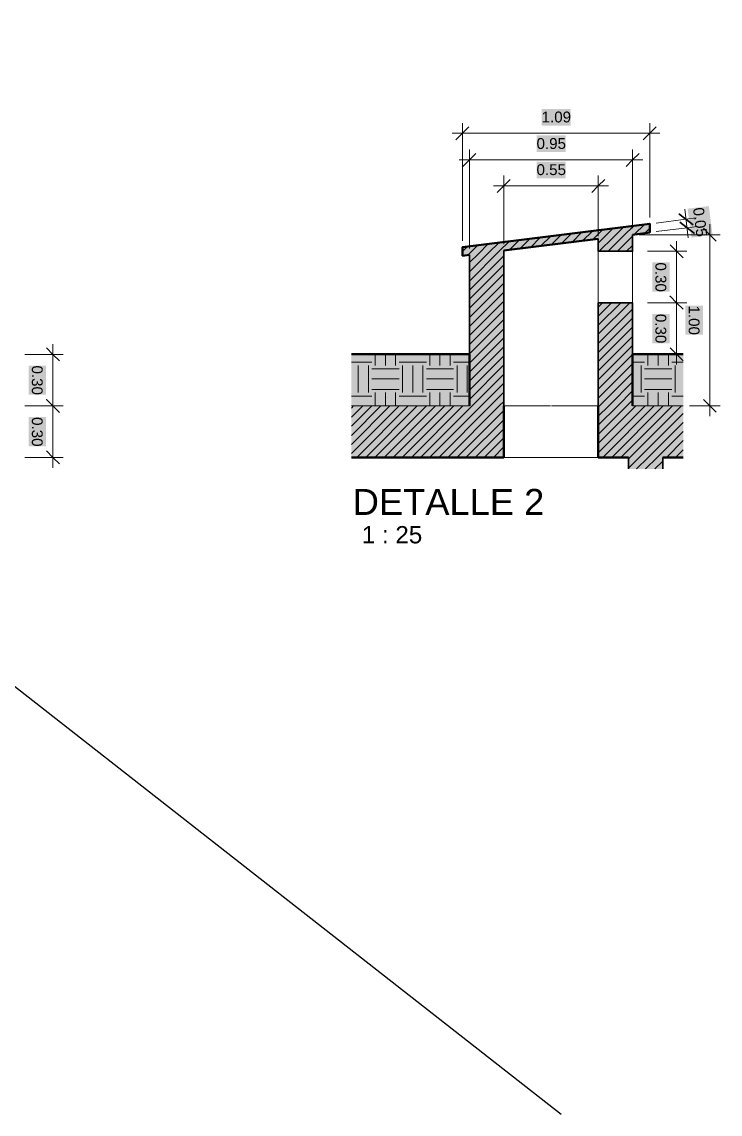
# Model space of a CAD drawing. Extents: x -187 to 52, y -9 to 65.
# Drawn here: x -123.19 to -106.94, y 1.58 to 27 of the extents above; entities that cross this region are included whole.
import ezdxf

# ---------------------------------------------------------------- set-up
doc = ezdxf.new("R2010")
doc.units = 0
doc.header["$MEASUREMENT"] = 0
for name, color, linetype in [('Cotas', 1, 'Continuous'), ('PDF4_Geometría', 7, 'Continuous'), ('PDF4_Texto', 7, 'Continuous')]:
    doc.layers.add(name, color=color, linetype=linetype)
doc.layers.add('PDF4_Rellenos sólidos', color=7, linetype='Continuous', true_color=0xffffff)
doc.styles.add('PDF Arial', font='arial.ttf')

msp = doc.modelspace()

# ---------------------------------------------------------------- hatches: boundary and pattern name
at = {"layer": 'PDF4_Rellenos sólidos', "transparency": 33554559}
for points in [[(-111.096, 24.971), (-111.096, 24.582), (-110.419, 24.582), (-110.419, 24.971)], [(-111.214, 24.354), (-111.214, 23.965), (-110.537, 23.965), (-110.537, 24.354)], [(-111.214, 23.745), (-111.214, 23.356), (-110.537, 23.356), (-110.537, 23.745)], [(-107.205, 22.709), (-107.12, 22.041), (-107.611, 21.977), (-107.7, 22.65)], [(-112.935, 21.558), (-112.897, 21.563), (-112.221, 21.647), (-112.183, 21.652), (-111.506, 21.736), (-111.468, 21.74), (-110.757, 21.829), (-110.719, 21.833), (-110.043, 21.918), (-110.005, 21.922), (-109.328, 22.007), (-109.29, 22.011), (-108.613, 22.096), (-108.579, 22.096), (-108.579, 22.299), (-108.613, 22.299), (-109.29, 22.214), (-109.328, 22.21), (-110.005, 22.125), (-110.043, 22.121), (-110.719, 22.036), (-110.757, 22.032), (-111.468, 21.943), (-111.506, 21.939), (-112.183, 21.855), (-112.221, 21.85), (-112.897, 21.766), (-112.935, 21.761)], [(-112.737, 21.584), (-112.775, 21.58), (-112.775, 18.061), (-111.975, 18.061), (-111.975, 21.673), (-112.009, 21.673), (-112.111, 21.66), (-112.149, 21.656), (-112.284, 21.639), (-112.322, 21.635), (-112.424, 21.622), (-112.462, 21.618), (-112.597, 21.601), (-112.635, 21.597)], [(-108.524, 21.398), (-108.524, 20.717), (-108.118, 20.717), (-108.118, 21.398)], [(-107.751, 20.395), (-107.751, 19.715), (-107.345, 19.715), (-107.345, 20.395)], [(-108.524, 20.201), (-108.524, 19.52), (-108.118, 19.52), (-108.118, 20.201)], [(-123.03, 19), (-123.03, 18.319), (-122.624, 18.319), (-122.624, 19)], [(-123.03, 17.799), (-123.03, 17.118), (-122.624, 17.118), (-122.624, 17.799)], [(-109.078, 16.864), (-109.078, 16.589), (-108.279, 16.589), (-108.279, 16.864)]]:
    msp.add_hatch(color=256, dxfattribs=at).paths.add_polyline_path(points)
h = msp.add_hatch(color=256, dxfattribs=at)
h.paths.add_polyline_path([(-109.742, 21.956), (-109.78, 21.952), (-109.78, 21.66), (-108.981, 21.66), (-108.981, 22.045), (-109.015, 22.045), (-109.117, 22.032), (-109.155, 22.028), (-109.29, 22.011), (-109.328, 22.007), (-109.429, 21.994), (-109.468, 21.99), (-109.603, 21.973), (-109.641, 21.969)])
h.paths.add_polyline_path([(-108.981, 20.459), (-109.78, 20.459), (-109.78, 18.061), (-108.981, 18.061)])
h = msp.add_hatch(color=256, dxfattribs=at)
h.paths.add_polyline_path([(-112.775, 18.061), (-112.775, 19.262), (-115.524, 19.262), (-115.524, 18.061)])
h.paths.add_polyline_path([(-108.981, 19.262), (-108.981, 18.061), (-107.801, 18.061), (-107.801, 19.262)])
h = msp.add_hatch(color=256, dxfattribs=at)
h.paths.add_polyline_path([(-111.975, 16.864), (-111.975, 18.061), (-115.524, 18.061), (-115.524, 16.864)])
h.paths.add_polyline_path([(-109.78, 18.061), (-109.78, 16.864), (-107.801, 16.864), (-107.801, 18.061)])

# ---------------------------------------------------------------- linework, layer by layer
at = {"layer": 'Cotas'}
msp.add_line((-187.344, 61.606), (-110.638, 1.581), dxfattribs=at)
at = {"layer": 'PDF4_Geometría', "lineweight": 9}
for points in [[(-113.176, 24.405), (-108.343, 24.405)], [(-112.935, 21.905), (-112.935, 24.405), (-112.935, 24.641)], [(-108.579, 22.447), (-108.579, 24.405), (-108.579, 24.641)], [(-112.775, 21.723), (-112.775, 23.787), (-112.775, 24.024)], [(-108.981, 22.197), (-108.981, 23.787), (-108.981, 24.024)], [(-113.016, 23.787), (-108.74, 23.787)], [(-111.975, 21.825), (-111.975, 23.178), (-111.975, 23.419)], [(-109.78, 22.007), (-109.78, 23.178), (-109.78, 23.419)], [(-112.216, 23.178), (-109.539, 23.178)], [(-107.767, 22.641), (-107.683, 21.969)], [(-108.431, 22.315), (-107.738, 22.404), (-107.501, 22.434)], [(-108.431, 22.117), (-107.712, 22.206), (-107.476, 22.235)], [(-107.184, 17.824), (-107.184, 22.286)], [(-108.829, 22.045), (-107.184, 22.045), (-106.943, 22.045)], [(-107.958, 21.897), (-107.958, 20.222)], [(-108.63, 21.66), (-107.958, 21.66), (-107.717, 21.66)], [(-107.958, 20.7), (-107.958, 19.021)], [(-122.463, 19.499), (-122.463, 17.82)], [(-123.115, 19.258), (-122.463, 19.258), (-122.222, 19.258)], [(-107.894, 19.262), (-107.958, 19.262), (-108.199, 19.262)], [(-122.463, 18.302), (-122.463, 16.623)], [(-107.653, 18.061), (-107.184, 18.061), (-106.943, 18.061)], [(-123.115, 16.86), (-122.463, 16.86), (-122.222, 16.86)]]:
    msp.add_lwpolyline(points, dxfattribs=at)
at = {"layer": 'PDF4_Geometría', "lineweight": 35}
for points in [[(-112.787, 24.553), (-112.935, 24.405), (-113.088, 24.252)], [(-108.431, 24.553), (-108.579, 24.405), (-108.732, 24.252)], [(-112.627, 23.935), (-112.775, 23.787), (-112.927, 23.635)], [(-108.829, 23.935), (-108.981, 23.787), (-109.129, 23.635)], [(-111.827, 23.33), (-111.975, 23.178), (-112.128, 23.03)], [(-109.628, 23.33), (-109.78, 23.178), (-109.929, 23.03)], [(-107.569, 22.273), (-107.738, 22.404), (-107.903, 22.531)], [(-107.543, 22.074), (-107.712, 22.206), (-107.882, 22.337)], [(-107.332, 22.197), (-107.184, 22.045), (-107.036, 21.897)], [(-109.78, 21.948), (-109.78, 21.66), (-108.981, 21.66), (-108.981, 22.045)], [(-111.975, 18.061), (-111.975, 21.673)], [(-107.806, 21.508), (-107.958, 21.66), (-108.106, 21.808)], [(-112.775, 21.575), (-112.775, 18.061)], [(-108.981, 18.061), (-108.981, 20.459), (-109.78, 20.459), (-109.78, 18.061)], [(-122.311, 19.11), (-122.463, 19.258), (-122.612, 19.41)], [(-107.806, 19.11), (-107.958, 19.262), (-108.106, 19.41)], [(-107.332, 18.213), (-107.184, 18.061), (-107.036, 17.913)], [(-122.311, 16.712), (-122.463, 16.86), (-122.612, 17.012)], [(-109.078, 16.864), (-109.078, 16.594)], [(-108.279, 16.594), (-108.279, 16.864)]]:
    msp.add_lwpolyline(points, dxfattribs=at)
at = {"layer": 'PDF4_Geometría', "lineweight": 50}
for points in [[(-108.981, 22.045), (-108.579, 22.096), (-108.579, 22.299), (-112.935, 21.757), (-112.935, 21.554), (-112.775, 21.575)], [(-111.975, 21.673), (-109.78, 21.948)], [(-115.519, 16.864), (-111.975, 16.864), (-111.975, 18.061)], [(-109.78, 18.061), (-109.78, 16.864), (-109.078, 16.864)], [(-107.801, 16.864), (-108.279, 16.864)]]:
    msp.add_lwpolyline(points, dxfattribs=at)
at = {"layer": 'PDF4_Geometría', "lineweight": 18}
for points in [[(-110.148, 21.901), (-109.916, 22.129)], [(-109.903, 21.931), (-109.675, 22.163)], [(-109.78, 21.846), (-109.662, 21.96), (-109.434, 22.193)], [(-109.755, 21.66), (-109.421, 21.99), (-109.193, 22.222)], [(-109.544, 21.66), (-109.18, 22.024), (-108.947, 22.252)], [(-108.939, 22.053), (-108.706, 22.282)], [(-108.694, 22.083), (-108.579, 22.197)], [(-112.775, 20.966), (-112.085, 21.66), (-111.853, 21.888)], [(-112.775, 21.182), (-112.326, 21.63), (-112.094, 21.859)], [(-109.78, 21.948), (-109.78, 18.061), (-109.78, 16.864), (-111.975, 16.864), (-111.975, 18.061), (-111.975, 21.673)], [(-111.84, 21.69), (-111.612, 21.922)], [(-111.599, 21.719), (-111.371, 21.952)], [(-111.358, 21.749), (-111.13, 21.981)], [(-111.117, 21.783), (-110.884, 22.011)], [(-110.872, 21.812), (-110.643, 22.041)], [(-110.631, 21.842), (-110.402, 22.07)], [(-110.389, 21.871), (-110.161, 22.1)], [(-109.332, 21.66), (-108.981, 22.011)], [(-112.935, 21.656), (-112.821, 21.77)], [(-112.809, 21.571), (-112.58, 21.8)], [(-112.775, 21.394), (-112.567, 21.601), (-112.339, 21.829)], [(-109.121, 21.66), (-108.981, 21.795)], [(-112.775, 20.755), (-111.975, 21.554)], [(-112.775, 20.544), (-111.975, 21.343)], [(-112.775, 20.332), (-111.975, 21.131)], [(-112.775, 20.121), (-111.975, 20.92)], [(-112.775, 19.909), (-111.975, 20.708)], [(-112.775, 19.698), (-111.975, 20.497)], [(-109.78, 20.362), (-109.683, 20.459)], [(-109.78, 20.15), (-109.472, 20.459)], [(-109.78, 19.939), (-109.256, 20.459)], [(-109.78, 19.727), (-109.045, 20.459)], [(-112.775, 19.486), (-111.975, 20.286)], [(-109.78, 19.516), (-108.981, 20.315)], [(-109.78, 19.304), (-108.981, 20.104)], [(-112.775, 19.275), (-111.975, 20.074)], [(-112.775, 19.059), (-111.975, 19.858)], [(-109.78, 19.093), (-108.981, 19.892)], [(-112.775, 18.848), (-111.975, 19.647)], [(-109.78, 18.877), (-108.981, 19.677)], [(-112.775, 18.636), (-111.975, 19.435)], [(-109.78, 18.666), (-108.981, 19.465)], [(-112.775, 18.425), (-111.975, 19.224)], [(-109.78, 18.454), (-108.981, 19.254)], [(-112.775, 18.213), (-111.975, 19.013)], [(-109.78, 18.243), (-108.981, 19.042)], [(-109.78, 18.031), (-109.747, 18.061), (-108.981, 18.831)], [(-113.912, 16.864), (-112.715, 18.061), (-111.975, 18.801)], [(-113.701, 16.864), (-112.504, 18.061), (-111.975, 18.59)], [(-109.78, 17.82), (-109.535, 18.061), (-108.981, 18.619)], [(-113.489, 16.864), (-112.293, 18.061), (-111.975, 18.378)], [(-109.78, 17.609), (-109.324, 18.061), (-108.981, 18.408)], [(-115.519, 18.01), (-115.469, 18.061)], [(-115.519, 17.799), (-115.257, 18.061)], [(-115.519, 17.587), (-115.046, 18.061)], [(-115.519, 17.376), (-114.834, 18.061)], [(-115.519, 17.164), (-114.623, 18.061)], [(-115.519, 16.953), (-114.411, 18.061)], [(-112.775, 18.061), (-115.519, 18.061)], [(-115.397, 16.864), (-114.2, 18.061)], [(-115.185, 16.864), (-113.988, 18.061)], [(-114.974, 16.864), (-113.773, 18.061)], [(-114.762, 16.864), (-113.561, 18.061)], [(-114.551, 16.864), (-113.35, 18.061)], [(-114.339, 16.864), (-113.138, 18.061)], [(-114.124, 16.864), (-112.927, 18.061)], [(-113.278, 16.864), (-112.081, 18.061), (-111.975, 18.167)], [(-109.78, 17.397), (-109.112, 18.061), (-108.981, 18.196)], [(-109.78, 17.186), (-108.901, 18.061)], [(-109.78, 16.97), (-108.689, 18.061)], [(-109.675, 16.864), (-108.478, 18.061)], [(-109.463, 16.864), (-108.266, 18.061)], [(-109.252, 16.864), (-108.051, 18.061)], [(-109.078, 16.822), (-109.04, 16.864), (-107.839, 18.061)], [(-108.981, 18.061), (-107.801, 18.061)], [(-113.066, 16.864), (-111.975, 17.951)], [(-107.801, 17.888), (-108.829, 16.864), (-109.078, 16.61)], [(-112.855, 16.864), (-111.975, 17.74)], [(-107.801, 17.676), (-108.617, 16.864), (-108.888, 16.594)], [(-112.644, 16.864), (-111.975, 17.528)], [(-112.432, 16.864), (-111.975, 17.317)], [(-107.801, 17.465), (-108.406, 16.864), (-108.677, 16.594)], [(-112.216, 16.864), (-111.975, 17.105)], [(-107.801, 17.253), (-108.19, 16.864)], [(-107.801, 17.042), (-107.979, 16.864)], [(-112.005, 16.864), (-111.975, 16.894)], [(-108.465, 16.594), (-108.279, 16.775)]]:
    msp.add_lwpolyline(points, dxfattribs=at)
at = {"layer": 'PDF4_Geometría', "color": 30, "lineweight": 18, "true_color": 0xff7f00}
for points in [[(-108.981, 21.859), (-108.981, 21.533)], [(-108.981, 21.216), (-108.981, 20.899)], [(-108.981, 20.582), (-108.981, 20.26)], [(-111.975, 18.061), (-111.671, 18.061)], [(-111.354, 18.061), (-111.037, 18.061)], [(-110.719, 18.061), (-110.402, 18.061)], [(-110.085, 18.061), (-109.78, 18.061)], [(-112.178, 16.864), (-111.988, 16.864)], [(-111.671, 16.864), (-111.354, 16.864)], [(-111.037, 16.864), (-110.719, 16.864)], [(-110.402, 16.864), (-110.085, 16.864)], [(-109.768, 16.864), (-109.577, 16.864)]]:
    msp.add_lwpolyline(points, dxfattribs=at)
at = {"layer": 'PDF4_Geometría', "lineweight": 18}
msp.add_lwpolyline([(-108.981, 20.459), (-109.78, 20.459), (-109.78, 21.66), (-108.981, 21.66)], close=True, dxfattribs=at)
at = {"layer": 'PDF4_Geometría', "color": 9, "lineweight": 18, "true_color": 0xc0c0c0}
for points in [[(-108.981, 21.66), (-108.981, 21.064)], [(-108.981, 21.055), (-108.981, 20.459)], [(-115.519, 19.08), (-115.046, 19.08)], [(-114.965, 19.004), (-114.965, 19.262)], [(-114.729, 19.004), (-114.729, 19.262)], [(-114.492, 19.004), (-114.492, 19.262)], [(-114.411, 19.08), (-113.777, 19.08)], [(-113.697, 19.004), (-113.697, 19.262)], [(-113.46, 19.004), (-113.46, 19.262)], [(-113.223, 19.004), (-113.223, 19.262)], [(-113.143, 19.08), (-112.775, 19.08)], [(-108.981, 19.08), (-108.702, 19.08)], [(-108.622, 19.004), (-108.622, 19.262)], [(-108.385, 19.004), (-108.385, 19.262)], [(-108.148, 19.004), (-108.148, 19.262)], [(-107.801, 19.08), (-108.068, 19.08)], [(-115.363, 18.37), (-115.363, 19.004)], [(-115.126, 18.37), (-115.126, 19.004)], [(-115.046, 18.924), (-114.411, 18.924)], [(-114.331, 18.37), (-114.331, 19.004)], [(-114.094, 18.37), (-114.094, 19.004)], [(-113.857, 18.37), (-113.857, 19.004)], [(-113.777, 18.924), (-113.143, 18.924)], [(-113.062, 18.37), (-113.062, 19.004)], [(-112.825, 18.37), (-112.825, 19.004)], [(-108.782, 18.37), (-108.782, 19.004)], [(-108.702, 18.924), (-108.068, 18.924)], [(-107.987, 18.37), (-107.987, 19.004)], [(-115.046, 18.687), (-114.411, 18.687)], [(-113.777, 18.687), (-113.143, 18.687)], [(-108.702, 18.687), (-108.068, 18.687)], [(-115.046, 18.446), (-114.411, 18.446)], [(-114.965, 18.061), (-114.965, 18.37)], [(-114.729, 18.061), (-114.729, 18.37)], [(-114.492, 18.061), (-114.492, 18.37)], [(-113.777, 18.446), (-113.143, 18.446)], [(-113.697, 18.061), (-113.697, 18.37)], [(-113.46, 18.061), (-113.46, 18.37)], [(-113.223, 18.061), (-113.223, 18.37)], [(-108.702, 18.446), (-108.068, 18.446)], [(-108.622, 18.061), (-108.622, 18.37)], [(-108.385, 18.061), (-108.385, 18.37)], [(-108.148, 18.061), (-108.148, 18.37)], [(-115.519, 18.289), (-115.046, 18.289)], [(-115.519, 18.061), (-112.775, 18.061)], [(-114.411, 18.289), (-113.777, 18.289)], [(-113.143, 18.289), (-112.775, 18.289)], [(-111.975, 18.061), (-110.889, 18.061)], [(-109.78, 18.061), (-110.867, 18.061)], [(-108.981, 18.289), (-108.702, 18.289)], [(-107.801, 18.061), (-108.981, 18.061)], [(-107.801, 18.289), (-108.068, 18.289)]]:
    msp.add_lwpolyline(points, dxfattribs=at)
at = {"layer": 'PDF4_Geometría', "lineweight": 35}
for points in [[(-107.806, 20.311), (-107.958, 20.459), (-108.106, 20.611), (-107.958, 20.459)], [(-122.311, 17.909), (-122.463, 18.061), (-122.612, 18.209), (-122.463, 18.061)]]:
    msp.add_lwpolyline(points, close=True, dxfattribs=at)
at = {"layer": 'PDF4_Geometría', "lineweight": 9}
for points in [[(-108.63, 20.459), (-107.958, 20.459), (-107.717, 20.459), (-107.958, 20.459)], [(-123.115, 18.061), (-122.463, 18.061), (-122.222, 18.061), (-122.463, 18.061)]]:
    msp.add_lwpolyline(points, close=True, dxfattribs=at)
at = {"layer": 'PDF4_Geometría', "color": 9, "lineweight": 50, "true_color": 0xc0c0c0}
for points in [[(-112.775, 18.061), (-112.775, 19.262), (-115.519, 19.262)], [(-108.981, 18.061), (-108.981, 19.262), (-107.801, 19.262)]]:
    msp.add_lwpolyline(points, dxfattribs=at)

# ---------------------------------------------------------------- texts
at = {"layer": 'PDF4_Texto', "attachment_point": 7, "style": 'PDF Arial'}
for s, insert, char_height in [('1.09', (-111.096, 24.654), 0.252), ('0.95', (-111.214, 24.037), 0.252), ('0.55', (-111.214, 23.428), 0.252), ('DETALLE 2', (-115.49, 15.524), 0.6042), ('1 : 25', (-115.278, 14.857), 0.4021)]:
    msp.add_mtext(s, dxfattribs=dict(at, insert=insert, char_height=char_height))
at = {"layer": 'PDF4_Texto', "char_height": 0.252, "attachment_point": 7, "style": 'PDF Arial'}
for s, insert, rotation in [('0.05', (-107.579, 22.661), 277.1982), ('0.30', (-108.452, 21.399), 270), ('1.00', (-107.678, 20.397), 270), ('0.30', (-108.452, 20.202), 270), ('0.30', (-122.958, 19.001), 270), ('0.30', (-122.958, 17.8), 270)]:
    msp.add_mtext(s, dxfattribs=dict(at, insert=insert, rotation=rotation))

doc.saveas('drawing.dxf')
